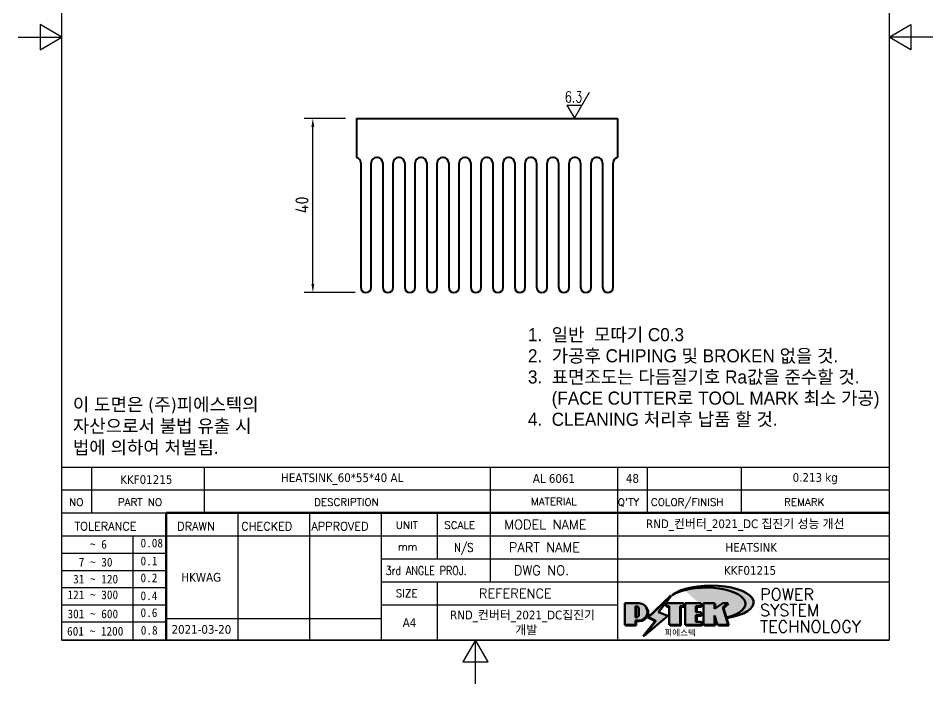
# Model space of a CAD drawing. Header units: millimetres. Extents: x 0 to 210, y 0 to 297.
# Drawn here: x 0 to 210, y 0 to 152.8 of the extents above; entities that cross this region are included whole.
import ezdxf
from ezdxf.enums import TextEntityAlignment as Align

# ---------------------------------------------------------------- set-up
doc = ezdxf.new("R2010")
doc.units = ezdxf.units.MM
doc.layers.get('0').update_dxf_attribs({"color": 3, "lineweight": 25})
for name, color, linetype, lineweight in [('DIM', 4, 'Continuous', 25), ('가시적인 것(ISO)', 3, 'Continuous', 40), ('경계(ISO)', 7, 'Continuous', 25), ('기호(ISO)', 5, 'Continuous', 25), ('제목(ISO)', 5, 'Continuous', 50), ('치수(ISO)', 2, 'Continuous', 25), ('해치(ISO)', 7, 'Continuous', 18)]:
    doc.layers.add(name, color=color, linetype=linetype, lineweight=lineweight)
doc.styles.add('HAN_291', font='')
doc.styles.add('HAN_370', font='', dxfattribs={"width": 2})
doc.styles.add('ISO Proportional', font='arial.ttf')
doc.styles.add('RC_284', font='ROMANC.shx')
doc.styles.add('RC_287', font='ROMANC.shx')
doc.styles.add('RC_292', font='ROMANC.shx')
doc.styles.add('ROMANT_294', font='romant.shx')
doc.styles.add('문자 텍스트_PSTEK_POSCO', font='isocp.shx')
doc.styles.add('치수 텍스트_PSTEK_POSCO', font='isocp.shx')
doc.styles.add('텍스트 스타일198', font='tahoma.ttf')
doc.styles.add('텍스트 스타일333', font='ROMANC.shx', dxfattribs={"width": 0.800000011920929})
doc.styles.add('텍스트 스타일492', font='romans.shx', dxfattribs={"width": 0.75})
doc.styles.get('HAN_291').set_extended_font_data('GulimChe')
doc.styles.get('HAN_370').set_extended_font_data('GulimChe')
doc.dimstyles.new('치수_PSTEK_POSCO', dxfattribs={"dimtxt": 3, "dimasz": 2, "dimexe": 2, "dimexo": 2.5, "dimgap": 1, "dimtad": 1, "dimrnd": 1e-08, "dimdsep": 46, "dimtxsty": '치수 텍스트_PSTEK_POSCO', "dimcen": 0.09, "dimdle": 10, "dimclrd": 7, "dimclre": 7, "dimclrt": 2, "dimadec": 1, "dimazin": 2, "dimtfac": 1, "dimtmove": 0, "dimatfit": 3, "dimfxl": 0, "dimtolj": 1, "dimlwd": -1, "dimlwe": -1, "dimarcsym": 0})

# ---------------------------------------------------------------- blocks, each defined once
blk = doc.blocks.new('경계 Default Border')
at = {"layer": '경계(ISO)', "flags": 128}
for points in [[(10, 10), (10, 287.0000076293945), (200, 287.0000076293945), (200, 10), (10, 10)], [(0, 148.5000038146973), (10, 148.5000038146973), (5, 151.3867473602295), (5, 145.6132507324219), (10, 148.5000038146973)], [(210, 148.5000038146973), (200, 148.5000038146973), (205, 151.3867473602295), (205, 145.6132507324219), (200, 148.5000038146973)], [(105, 0), (105, 10), (102.1132469177246, 5), (107.8867530822754, 5), (105, 10)]]:
    blk.add_lwpolyline(points, dxfattribs=at)
blk = doc.blocks.new('제목 블록 PSTEK')
for color, points in [(252, [(317.2195697678507, 17.0593801673321), (322.0326348870767, 21.62682475217465), (322.2781991042243, 21.94392121864296), (317.0471853425802, 16.97985676345368), (318.7512090904202, 16.1899260703855), (316.0018030350395, 12.71868385740789), (316.3356552234328, 13.00206718743325), (318.9235935156908, 16.2694494742633)]), (5, [(321.6183518841322, 17.4193704504104), (319.5281351041078, 18.24969419629727), (322.4505835294948, 22.02344462252142), (317.2195697678507, 17.0593801673321), (318.9235935156908, 16.2694494742633), (316.1741874603099, 12.79820726128571)]), (1, [(324.4839107253602, 19.60711530335299), (325.2419748254881, 19.60711530335299), (325.2419748254881, 20.25857663940324), (321.2266040451076, 20.25857663940324), (321.2266040451076, 19.60711530335299), (321.9846681452406, 19.60711530335299), (321.9846681452406, 15.3430047401139), (324.4839107253602, 15.3430047401139)]), (252, [(321.9846681452406, 19.60711530335299), (321.4042753185749, 19.60711530335299), (321.4042753185749, 19.45905590879572), (321.9846681452406, 19.45905590879572)]), (252, [(324.6615819988275, 19.45905590879572), (325.4196460989604, 19.45905590879572), (325.4196460989604, 20.11051724484596), (325.2419748254881, 20.11051724484596), (325.2419748254881, 19.60711530335299), (324.4839107253602, 19.60711530335299), (324.4839107253602, 15.3430047401139), (322.1623394187076, 15.3430047401139), (322.1623394187076, 15.19494534555726), (324.6615819988275, 15.19494534555726)]), (1, [(329.2277337269622, 20.25857663940324), (325.65654113025, 20.25857663940324), (325.65654113025, 15.3430047401139), (329.3580259941756, 15.3430047401139), (329.3580259941756, 15.9944660761648), (328.1137701654877, 15.9944660761648), (328.1137701654877, 17.56360607323003), (329.2277337269622, 17.56360607323003), (329.2277337269622, 18.25543873810179), (328.1137701654877, 18.25543873810179), (328.1137701654877, 19.60711530335299), (329.2277337269622, 19.60711530335299)]), (252, [(328.2914414389548, 19.45905590879572), (329.4054050004294, 19.45905590879572), (329.4054050004294, 20.11051724484596), (329.2277337269622, 20.11051724484596), (329.2277337269622, 19.60711530335299), (328.1137701654877, 19.60711530335299), (328.1137701654877, 18.25543873810179), (328.2914414389548, 18.25543873810179)]), (1, [(332.3312149849806, 20.25857663940324), (329.8592894925411, 20.25857663940324), (329.8592894925411, 15.3430047401139), (332.3312149849806, 15.3430047401139), (332.3312149849806, 17.4318630164523), (333.0701931098801, 15.3430047401139), (335.4855464857051, 15.3430047401139), (334.2514536401189, 19.30614745124769), (335.4379594596742, 20.25857663940324), (334.3071782107978, 20.25857663940324), (332.3312149849806, 18.99741471888304)]), (252, [(332.5088862584528, 20.1105172448466), (332.3312149849806, 20.1105172448466), (332.3312149849806, 18.99741471888368), (332.5088862584528, 19.11081371413894)]), (252, [(335.6156307331414, 20.11051724484596), (335.2535118015555, 20.11051724484596), (334.2514536401189, 19.30614745124769), (335.4855464857051, 15.3430047401139), (333.1954852176545, 15.3430047401139), (333.2478643833523, 15.19494534555726), (335.6632177591723, 15.19494534555726), (334.4291249135862, 19.15808805669106)]), (252, [(328.2914414389548, 17.41554667867274), (329.4054050004294, 17.41554667867274), (329.4054050004294, 18.10737934354514), (329.2277337269622, 18.10737934354514), (329.2277337269622, 17.56360607323003), (328.1137701654877, 17.56360607323003), (328.1137701654877, 15.9944660761648), (328.2914414389548, 15.9944660761648)]), (252, [(332.5088862584528, 16.92964231796647), (332.3312149849806, 17.43186301645164), (332.3312149849806, 15.3430047401139), (330.0369607660135, 15.3430047401139), (330.0369607660135, 15.19494534555726), (332.5088862584528, 15.19494534555726)]), (252, [(329.5356972676428, 15.8464066816075), (329.3580259941756, 15.8464066816075), (329.3580259941756, 15.3430047401139), (325.8342124037171, 15.3430047401139), (325.8342124037171, 15.19494534555726), (329.5356972676428, 15.19494534555726)])]:
    blk.add_hatch(color=color).paths.add_polyline_path(points)
h = blk.add_hatch(color=1)
edge = h.paths.add_edge_path(flags=0)
edge.add_line((314.2242174273352, 19.60711530335299), (314.2242174273352, 17.00126995915134))
edge.add_line((314.2242174273352, 17.00126995915134), (314.3485873187598, 17.00126995915134))
edge.add_arc((314.3485873187598, 17.6527312952023), 0.6514613360509371, 270, 360)
edge.add_line((315.0000486548106, 17.6527312952023), (315.0000486548106, 18.95565396730211))
edge.add_arc((314.3485873187598, 18.95565396730212), 0.6514613360508712, 0, 90)
edge.add_line((314.3485873187598, 19.60711530335299), (314.2242174273352, 19.60711530335299))
edge = h.paths.add_edge_path()
edge.add_arc((314.9847713324306, 18.28938669179658), 1.969189947606664, 269.9999999999959, 450)
edge.add_line((314.9847713324306, 20.25857663940318), (311.7664314776902, 20.25857663940324))
edge.add_line((311.7664314776902, 20.25857663940324), (311.7664314776902, 15.3430047401139))
edge.add_line((311.7664314776902, 15.3430047401139), (314.2242174273352, 15.3430047401139))
edge.add_line((314.2242174273352, 15.3430047401139), (314.2242174273352, 16.32019674418991))
edge.add_line((314.2242174273352, 16.32019674418991), (314.9847713324307, 16.32019674418991))
h = blk.add_hatch(color=252)
edge = h.paths.add_edge_path()
edge.add_arc((314.9847713324309, 18.28938669179657), 1.969189947606666, 270, 406.8278729790604)
edge.add_arc((315.1624426058984, 18.1413272972396), 1.969189947606962, -90, 53.560984836317004, ccw=False)
edge.add_line((315.1624426058984, 16.17213734963263), (314.4018887008024, 16.17213734963263))
edge.add_line((314.4018887008024, 16.17213734963263), (314.4018887008024, 15.19494534555726))
edge.add_line((314.4018887008024, 15.19494534555726), (311.9441027511573, 15.19494534555726))
edge.add_line((311.9441027511573, 15.19494534555726), (311.9441027511573, 15.3430047401139))
edge.add_line((311.9441027511573, 15.3430047401139), (314.2242174273352, 15.3430047401139))
edge.add_line((314.2242174273352, 15.3430047401139), (314.2242174273352, 16.32019674418991))
edge.add_line((314.2242174273352, 16.32019674418991), (314.9847713324309, 16.32019674418991))
h = blk.add_hatch(color=252)
edge = h.paths.add_edge_path()
edge.add_line((314.4018887008024, 19.45905590879572), (314.5262585922315, 19.45905590879572))
edge.add_arc((314.5262585922314, 18.80759457274939), 0.6514613360463194, 60.4189348879147, 90.00000000000318, ccw=False)
edge.add_arc((314.3485873187602, 18.95565396730057), 0.6514613360524251, 39.96992292766206, 90.00000000009999)
edge.add_line((314.3485873187591, 19.60711530335307), (314.2242174273352, 19.60711530335298))
edge.add_line((314.2242174273352, 19.60711530335299), (314.2242174273352, 17.00126995915134))
edge.add_line((314.2242174273352, 17.00126995915134), (314.3485873187591, 17.00126995915134))
edge.add_arc((314.3485873187568, 17.652731295233), 0.6514613360816299, 270.0000000002, 274.6930825552478)
edge.add_line((314.4018887008024, 17.0034541317032), (314.4018887008024, 19.45905590879572))
at = {"layer": '해치(ISO)', "true_color": 0x27d1fc}
h = blk.add_hatch(color=140, dxfattribs=at)
edge = h.paths.add_edge_path()
edge.add_ellipse((330.3660919371412, 20.15576403068321), major_axis=(9.100907360794343, 0), ratio=0.4069904968023172, start_angle=301.3098473703837, end_angle=507.7436900681698)
edge.add_ellipse((331.5340919371412, 20.4634168429492), major_axis=(-9.82350664112931, 0), ratio=0.3942600559756514, start_angle=111.51207141178469, end_angle=334.47025347086895, ccw=False)
edge.add_line((335.1363447531188, 16.8601935978785), (335.0955236905705, 16.99119398620872))
at = {"color": 180}
for p, q in [((182.475792979055, 11.79100474011392), (182.4757929790549, 51.56524660363496)), ((182.4757929790549, 51.56524660363496), (372.4757929537551, 51.56524660363496)), ((189.2651435055721, 51.56524660363496), (189.2651435055722, 41.00524660363494)), ((215.2152739891528, 41.00524660363494), (215.2152739891528, 51.56524660363496)), ((280.8758854511282, 51.56524660363496), (280.8758854511282, 41.00524660363494)), ((310.0881549537552, 51.56524660363496), (310.0881549537553, 41.00524660363494)), ((316.9044520275131, 51.56524660363496), (316.9044520275127, 41.00524660363494)), ((338.4566026226726, 51.56524660363496), (338.4566026226727, 41.00524660363494)), ((372.4757929537551, 51.56524660363496), (372.4757929537551, 11.79100474011389)), ((182.475792979055, 46.2852466036349), (372.4757929537551, 46.28524660363492)), ((182.475792979055, 41.00524660363493), (206.451475290024, 41.00524660363493)), ((222.9401812389276, 11.79100474011392), (222.9401812389276, 41.00524660363494)), ((239.4288871878316, 11.79100474011392), (239.4288871878316, 41.00524660363494)), ((255.9175931367356, 11.79100474011392), (255.9175931367356, 41.00524660363494)), ((268.6918866058747, 41.00524660363494), (268.6918866058747, 30.44524660363498)), ((280.8758854511282, 41.00524660363494), (280.8758854511282, 25.16524660363502)), ((310.088154953755, 41.00524660363494), (310.088154953755, 11.79100474011392)), ((182.475792979055, 35.72524660363497), (206.451475290024, 35.72524660363497)), ((198.8621818849491, 12.02524660363491), (198.8621818849491, 35.72524660363497)), ((206.451475290024, 35.72524660363497), (372.4757929537551, 35.72524660363497)), ((182.475792979055, 31.77524660363492), (206.451475290024, 31.77524660363492)), ((255.917593136736, 30.44524660363498), (372.4757929537552, 30.44524660363501)), ((182.475792979055, 27.82524660363487), (206.451475290024, 27.82524660363487)), ((182.475792979055, 23.87524660363505), (206.451475290024, 23.87524660363505)), ((255.9175931367359, 25.16524660363502), (372.4757929537552, 25.165246603635)), ((268.6918866058744, 25.16524660363502), (268.6918866058744, 11.79100474011392)), ((182.475792979055, 19.92524660363478), (206.451475290024, 19.92524660363478)), ((255.9175931367359, 19.88524660363481), (310.0881549537553, 19.88524660363481)), ((182.475792979055, 15.97524660363496), (206.451475290024, 15.97524660363496)), ((206.451475290024, 16.74100474011396), (255.9175931367359, 16.74100474011396)), ((182.475792979055, 11.79100474011392), (372.4757929537551, 11.79100474011389))]:
    blk.add_line(p, q, dxfattribs=at)
at = {"color": 7, "lineweight": 50}
for p, q in [((206.4514752900237, 11.79100474011392), (206.4514752900237, 41.00524660363494)), ((206.451475290024, 41.00524660363494), (372.4757929537551, 41.00524660363496))]:
    blk.add_line(p, q, dxfattribs=at)
at = {"color": 7}
for p, q in [((322.2781991042243, 21.94392121864296), (317.0471853425802, 16.97985676345368)), ((322.4505835294948, 22.02344462252142), (317.2195697678507, 17.0593801673321)), ((317.2195697678507, 17.0593801673321), (322.0326348870767, 21.62682475217465)), ((319.5281351041078, 18.24969419629727), (322.4505835294948, 22.02344462252142)), ((322.0326348870767, 21.62682475217465), (322.2781991042243, 21.94392121864296)), ((311.7664314776902, 20.25900474011391), (311.7664314776902, 15.34300474011391)), ((314.9847713324309, 20.25857663940324), (311.7664314776902, 20.25857663940324)), ((314.9847713324309, 20.25857663940324), (311.7664314776902, 20.25857663940324)), ((311.7664314776902, 20.25857663940324), (311.7664314776902, 15.3430047401139)), ((314.2242174273352, 17.00126995915134), (314.2242174273352, 19.60711530335299)), ((314.2242174273352, 19.60711530335299), (314.3485873187591, 19.60711530335299)), ((314.3485873187591, 19.60711530335299), (314.2242174273352, 19.60711530335299)), ((314.2242174273352, 19.60711530335299), (314.2242174273352, 17.00126995915134)), ((314.2242174273352, 17.00126995915134), (314.2242174273352, 19.60711530335299)), ((314.2242174273352, 19.60711530335299), (314.3485873187591, 19.60711530335299)), ((314.4018887008024, 19.45905590879572), (314.5262585922314, 19.45905590879572)), ((314.4018887008024, 17.0034541317032), (314.4018887008024, 19.45905590879572)), ((315.0000486548106, 18.95565396730275), (315.0000486548106, 17.65273129520161)), ((315.0000486548106, 18.95565396730275), (315.0000486548106, 17.65273129520161)), ((325.2419748254881, 20.25857663940324), (321.2266040451076, 20.25857663940324)), ((321.2266040451076, 20.25857663940324), (321.2266040451076, 19.60711530335299)), ((325.2419748254881, 20.25857663940324), (321.2266040451076, 20.25857663940324)), ((321.2266040451076, 20.25857663940324), (321.2266040451076, 19.60711530335299)), ((321.2266040451076, 19.60711530335299), (321.9846681452406, 19.60711530335299)), ((321.2266040451076, 19.60711530335299), (321.9846681452406, 19.60711530335299)), ((321.4042753185749, 19.60711530335299), (321.4042753185749, 19.45905590879572)), ((321.9846681452406, 19.60711530335299), (321.4042753185749, 19.60711530335299)), ((321.4042753185749, 19.45905590879572), (321.9846681452406, 19.45905590879572)), ((321.9846681452406, 19.60711530335299), (321.9846681452406, 15.3430047401139)), ((321.9846681452406, 19.45905590879572), (321.9846681452406, 19.60711530335299)), ((321.9846681452406, 19.60711530335299), (321.9846681452406, 15.3430047401139)), ((324.4839107253602, 19.60711530335299), (325.2419748254881, 19.60711530335299)), ((324.4839107253602, 15.3430047401139), (324.4839107253602, 19.60711530335299)), ((325.2419748254881, 19.60711530335299), (324.4839107253602, 19.60711530335299)), ((324.4839107253602, 19.60711530335299), (324.4839107253602, 15.3430047401139)), ((324.4839107253602, 19.60711530335299), (325.2419748254881, 19.60711530335299)), ((324.4839107253602, 15.3430047401139), (324.4839107253602, 19.60711530335299)), ((324.6615819988275, 19.45905590879572), (325.4196460989604, 19.45905590879572)), ((324.6615819988275, 15.19494534555726), (324.6615819988275, 19.45905590879572)), ((325.2419748254881, 19.60711530335299), (325.2419748254881, 20.25857663940324)), ((325.2419748254881, 19.60711530335299), (325.2419748254881, 20.25857663940324)), ((325.4196460989604, 20.11051724484596), (325.2419748254881, 20.11051724484596)), ((325.2419748254881, 20.11051724484596), (325.2419748254881, 19.60711530335299)), ((325.4196460989604, 19.45905590879572), (325.4196460989604, 20.11051724484596)), ((329.2277337269622, 20.25857663940324), (325.65654113025, 20.25857663940324)), ((325.65654113025, 20.25857663940324), (325.65654113025, 15.3430047401139)), ((325.65654113025, 20.25857663940324), (325.65654113025, 15.3430047401139)), ((329.2277337269622, 20.25857663940324), (325.65654113025, 20.25857663940324)), ((328.1137701654877, 18.25543873810179), (328.1137701654877, 19.60711530335299)), ((328.1137701654877, 19.60711530335299), (329.2277337269622, 19.60711530335299)), ((329.2277337269622, 19.60711530335299), (328.1137701654877, 19.60711530335299)), ((328.1137701654877, 19.60711530335299), (328.1137701654877, 18.25543873810179)), ((328.1137701654877, 18.25543873810179), (328.1137701654877, 19.60711530335299)), ((328.1137701654877, 19.60711530335299), (329.2277337269622, 19.60711530335299)), ((328.2914414389548, 18.25543873810179), (328.2914414389548, 19.45905590879572)), ((328.2914414389548, 19.45905590879572), (329.4054050004294, 19.45905590879572)), ((329.2277337269622, 19.60711530335299), (329.2277337269622, 20.25857663940324)), ((329.2277337269622, 19.60711530335299), (329.2277337269622, 20.25857663940324)), ((329.4054050004294, 20.11051724484596), (329.2277337269622, 20.11051724484596)), ((329.2277337269622, 20.11051724484596), (329.2277337269622, 19.60711530335299)), ((329.4054050004294, 19.45905590879572), (329.4054050004294, 20.11051724484596)), ((332.3312149849806, 20.25857663940324), (329.8592894925411, 20.25857663940324)), ((329.8592894925411, 20.25857663940324), (329.8592894925411, 15.3430047401139)), ((329.8592894925411, 20.25857663940324), (329.8592894925411, 15.3430047401139)), ((332.3312149849806, 20.25857663940324), (329.8592894925411, 20.25857663940324)), ((334.3071782107978, 20.25857663940324), (332.3312149849806, 18.99741471888304)), ((332.3312149849806, 18.99741471888304), (332.3312149849806, 20.25857663940324)), ((334.3071782107978, 20.25857663940324), (332.3312149849806, 18.99741471888304)), ((332.3312149849806, 18.99741471888304), (332.3312149849806, 20.25857663940324)), ((332.5088862584528, 20.1105172448466), (332.3312149849806, 20.1105172448466)), ((332.3312149849806, 20.1105172448466), (332.3312149849806, 18.99741471888368)), ((332.3312149849806, 18.99741471888368), (332.5088862584528, 19.11081371413894)), ((332.5088862584528, 19.11081371413894), (332.5088862584528, 20.1105172448466)), ((334.2514536401189, 19.30614745124769), (335.4379594596742, 20.25857663940324)), ((334.2514536401189, 19.30614745124769), (335.4379594596742, 20.25857663940324)), ((335.2535118015555, 20.11051724484596), (334.2514536401189, 19.30614745124769)), ((335.4855464857051, 15.3430047401139), (334.2514536401189, 19.30614745124769)), ((334.2514536401189, 19.30614745124769), (335.4855464857051, 15.3430047401139)), ((335.4855464857051, 15.3430047401139), (334.2514536401189, 19.30614745124769)), ((335.4379594596742, 20.25857663940324), (334.3071782107978, 20.25857663940324)), ((335.4379594596742, 20.25857663940324), (334.3071782107978, 20.25857663940324)), ((334.4291249135862, 19.15808805669104), (335.6156307331414, 20.11051724484596)), ((335.6632177591723, 15.19494534555726), (334.4291249135862, 19.15808805669104)), ((335.6156307331414, 20.11051724484596), (335.2535118015555, 20.11051724484596)), ((314.3485873187591, 17.00126995915134), (314.2242174273352, 17.00126995915134)), ((314.2242174273352, 17.00126995915134), (314.3485873187591, 17.00126995915134)), ((314.3485873187591, 17.00126995915134), (314.2242174273352, 17.00126995915134)), ((316.1741874603099, 12.79820726128571), (321.6183518841322, 17.4193704504104)), ((317.0471853425802, 16.97985676345368), (318.7512090904202, 16.1899260703855)), ((318.9235935156908, 16.2694494742633), (317.2195697678507, 17.0593801673321)), ((317.2195697678507, 17.0593801673321), (318.9235935156908, 16.2694494742633)), ((321.6183518841322, 17.4193704504104), (319.5281351041078, 18.24969419629727)), ((329.2277337269622, 18.25543873810179), (328.1137701654877, 18.25543873810179)), ((328.1137701654877, 18.25543873810179), (328.2914414389548, 18.25543873810179)), ((329.2277337269622, 18.25543873810179), (328.1137701654877, 18.25543873810179)), ((328.1137701654877, 17.56360607323003), (329.2277337269622, 17.56360607323003)), ((328.1137701654877, 15.9944660761648), (328.1137701654877, 17.56360607323003)), ((329.2277337269622, 17.56360607323003), (328.1137701654877, 17.56360607323003)), ((328.1137701654877, 17.56360607323003), (328.1137701654877, 15.9944660761648)), ((328.1137701654877, 17.56360607323003), (329.2277337269622, 17.56360607323003)), ((328.1137701654877, 15.9944660761648), (328.1137701654877, 17.56360607323003)), ((328.2914414389548, 15.9944660761648), (328.2914414389548, 17.41554667867274)), ((328.2914414389548, 17.41554667867274), (329.4054050004294, 17.41554667867274)), ((329.2277337269622, 17.56360607323003), (329.2277337269622, 18.25543873810179)), ((329.2277337269622, 17.56360607323003), (329.2277337269622, 18.25543873810179)), ((329.4054050004294, 18.10737934354514), (329.2277337269622, 18.10737934354514)), ((329.2277337269622, 18.10737934354514), (329.2277337269622, 17.56360607323003)), ((329.4054050004294, 17.41554667867274), (329.4054050004294, 18.10737934354514)), ((332.3312149849806, 17.4318630164523), (333.0701931098801, 15.3430047401139)), ((332.3312149849806, 15.3430047401139), (332.3312149849806, 17.4318630164523)), ((332.5088862584528, 16.92964231796647), (332.3312149849806, 17.43186301645164)), ((332.3312149849806, 17.43186301645164), (332.3312149849806, 15.3430047401139)), ((332.3312149849806, 17.4318630164523), (333.0701931098801, 15.3430047401139)), ((332.3312149849806, 15.3430047401139), (332.3312149849806, 17.4318630164523)), ((332.5088862584528, 15.19494534555726), (332.5088862584528, 16.92964231796647)), ((345.0447381189468, 17.50375595811051), (344.9867755289346, 17.689895936919)), ((311.7664314776902, 15.3430047401139), (314.2242174273352, 15.3430047401139)), ((311.7664314776902, 15.3430047401139), (314.2242174273352, 15.3430047401139)), ((314.2242174273352, 15.3430047401139), (311.9441027511573, 15.3430047401139)), ((311.9441027511573, 15.3430047401139), (311.9441027511573, 15.19494534555726)), ((311.9441027511573, 15.19494534555726), (314.4018887008024, 15.19494534555726)), ((314.2242174273352, 16.32019674418991), (314.9847713324309, 16.32019674418991)), ((314.2242174273352, 15.3430047401139), (314.2242174273352, 16.32019674418991)), ((314.9847713324309, 16.32019674418991), (314.2242174273352, 16.32019674418991)), ((314.2242174273352, 16.32019674418991), (314.2242174273352, 15.3430047401139)), ((314.2242174273352, 16.32019674418991), (314.9847713324309, 16.32019674418991)), ((314.2242174273352, 15.3430047401139), (314.2242174273352, 16.32019674418991)), ((314.4018887008024, 16.17213734963263), (315.162442605898, 16.17213734963263)), ((314.4018887008024, 15.19494534555726), (314.4018887008024, 16.17213734963263)), ((318.7512090904202, 16.1899260703855), (316.0018030350395, 12.71868385740789)), ((318.9235935156908, 16.2694494742633), (316.1741874603099, 12.79820726128571)), ((316.3356552234328, 13.00206718743325), (318.9235935156908, 16.2694494742633)), ((321.9846681452406, 15.3430047401139), (324.4839107253602, 15.3430047401139)), ((321.9846681452406, 15.3430047401139), (324.4839107253602, 15.3430047401139)), ((324.4839107253602, 15.3430047401139), (322.1623394187076, 15.3430047401139)), ((322.1623394187076, 15.3430047401139), (322.1623394187076, 15.19494534555726)), ((322.1623394187076, 15.19494534555726), (324.6615819988275, 15.19494534555726)), ((325.65654113025, 15.3430047401139), (329.3580259941756, 15.3430047401139)), ((325.65654113025, 15.3430047401139), (329.3580259941756, 15.3430047401139)), ((329.3580259941756, 15.3430047401139), (325.8342124037171, 15.3430047401139)), ((325.8342124037171, 15.3430047401139), (325.8342124037171, 15.19494534555726)), ((325.8342124037171, 15.19494534555726), (329.5356972676428, 15.19494534555726)), ((329.3580259941756, 15.9944660761648), (328.1137701654877, 15.9944660761648)), ((328.1137701654877, 15.9944660761648), (328.2914414389548, 15.9944660761648)), ((329.3580259941756, 15.9944660761648), (328.1137701654877, 15.9944660761648)), ((329.3580259941756, 15.3430047401139), (329.3580259941756, 15.9944660761648)), ((329.3580259941756, 15.3430047401139), (329.3580259941756, 15.9944660761648)), ((329.5356972676428, 15.8464066816075), (329.3580259941756, 15.8464066816075)), ((329.3580259941756, 15.8464066816075), (329.3580259941756, 15.3430047401139)), ((329.5356972676428, 15.19494534555726), (329.5356972676428, 15.8464066816075)), ((329.8592894925411, 15.3430047401139), (332.3312149849806, 15.3430047401139)), ((329.8592894925411, 15.3430047401139), (332.3312149849806, 15.3430047401139)), ((332.3312149849806, 15.3430047401139), (330.0369607660135, 15.3430047401139)), ((330.0369607660135, 15.3430047401139), (330.0369607660135, 15.19494534555726)), ((330.0369607660135, 15.19494534555726), (332.5088862584528, 15.19494534555726)), ((333.0701931098801, 15.3430047401139), (335.4855464857051, 15.3430047401139)), ((333.0701931098801, 15.3430047401139), (335.4855464857051, 15.3430047401139)), ((335.4855464857051, 15.3430047401139), (333.1954852176545, 15.3430047401139)), ((333.1954852176545, 15.3430047401139), (333.2478643833523, 15.19494534555726)), ((333.2478643833523, 15.19494534555726), (335.6632177591723, 15.19494534555726)), ((316.0018030350395, 12.71868385740789), (316.3356552234328, 13.00206718743325))]:
    blk.add_line(p, q, dxfattribs=at)
at = {"color": 5}
for p, q in [((322.4505835294948, 22.02344462252142), (317.2195697678507, 17.0593801673321)), ((319.5281351041078, 18.24969419629727), (322.4505835294948, 22.02344462252142)), ((316.1741874603099, 12.79820726128571), (321.6183518841322, 17.4193704504104)), ((317.2195697678507, 17.0593801673321), (318.9235935156908, 16.2694494742633)), ((321.6183518841322, 17.4193704504104), (319.5281351041078, 18.24969419629727)), ((318.9235935156908, 16.2694494742633), (316.1741874603099, 12.79820726128571))]:
    blk.add_line(p, q, dxfattribs=at)
at = {"color": 1}
for p, q in [((314.9847713324309, 20.25857663940324), (311.7664314776902, 20.25857663940324)), ((311.7664314776902, 20.25857663940324), (311.7664314776902, 15.3430047401139)), ((314.2242174273352, 17.00126995915134), (314.2242174273352, 19.60711530335299)), ((314.2242174273352, 19.60711530335299), (314.3485873187591, 19.60711530335299)), ((315.0000486548106, 18.95565396730275), (315.0000486548106, 17.65273129520161)), ((325.2419748254881, 20.25857663940324), (321.2266040451076, 20.25857663940324)), ((321.2266040451076, 20.25857663940324), (321.2266040451076, 19.60711530335299)), ((321.2266040451076, 19.60711530335299), (321.9846681452406, 19.60711530335299)), ((321.9846681452406, 19.60711530335299), (321.9846681452406, 15.3430047401139)), ((324.4839107253602, 19.60711530335299), (325.2419748254881, 19.60711530335299)), ((324.4839107253602, 15.3430047401139), (324.4839107253602, 19.60711530335299)), ((325.2419748254881, 19.60711530335299), (325.2419748254881, 20.25857663940324)), ((329.2277337269622, 20.25857663940324), (325.65654113025, 20.25857663940324)), ((325.65654113025, 20.25857663940324), (325.65654113025, 15.3430047401139)), ((328.1137701654877, 18.25543873810179), (328.1137701654877, 19.60711530335299)), ((328.1137701654877, 19.60711530335299), (329.2277337269622, 19.60711530335299)), ((329.2277337269622, 19.60711530335299), (329.2277337269622, 20.25857663940324)), ((332.3312149849806, 20.25857663940324), (329.8592894925411, 20.25857663940324)), ((329.8592894925411, 20.25857663940324), (329.8592894925411, 15.3430047401139)), ((334.3071782107978, 20.25857663940324), (332.3312149849806, 18.99741471888304)), ((332.3312149849806, 18.99741471888304), (332.3312149849806, 20.25857663940324)), ((334.2514536401189, 19.30614745124769), (335.4379594596742, 20.25857663940324)), ((335.4855464857051, 15.3430047401139), (334.2514536401189, 19.30614745124769)), ((335.4379594596742, 20.25857663940324), (334.3071782107978, 20.25857663940324)), ((314.3485873187591, 17.00126995915134), (314.2242174273352, 17.00126995915134)), ((329.2277337269622, 18.25543873810179), (328.1137701654877, 18.25543873810179)), ((328.1137701654877, 17.56360607323003), (329.2277337269622, 17.56360607323003)), ((328.1137701654877, 15.9944660761648), (328.1137701654877, 17.56360607323003)), ((329.2277337269622, 17.56360607323003), (329.2277337269622, 18.25543873810179)), ((332.3312149849806, 17.4318630164523), (333.0701931098801, 15.3430047401139)), ((332.3312149849806, 15.3430047401139), (332.3312149849806, 17.4318630164523)), ((311.7664314776902, 15.3430047401139), (314.2242174273352, 15.3430047401139)), ((314.2242174273352, 16.32019674418991), (314.9847713324309, 16.32019674418991)), ((314.2242174273352, 15.3430047401139), (314.2242174273352, 16.32019674418991)), ((321.9846681452406, 15.3430047401139), (324.4839107253602, 15.3430047401139)), ((325.65654113025, 15.3430047401139), (329.3580259941756, 15.3430047401139)), ((329.3580259941756, 15.9944660761648), (328.1137701654877, 15.9944660761648)), ((329.3580259941756, 15.3430047401139), (329.3580259941756, 15.9944660761648)), ((329.8592894925411, 15.3430047401139), (332.3312149849806, 15.3430047401139)), ((333.0701931098801, 15.3430047401139), (335.4855464857051, 15.3430047401139))]:
    blk.add_line(p, q, dxfattribs=at)
at = {"color": 7}
for centre, radius, start, end in [((314.3485873187598, 18.95565396730211), 0.6514613360508712, 0, 90), ((314.3485873187602, 18.95565396730057), 0.6514613360524251, 39.96992292766117, 90), ((314.3485873187598, 18.95565396730212), 0.6514613360508712, 0, 90), ((314.5262585922314, 18.80759457274939), 0.6514613360463193, 60.41893488791137, 90), ((314.9847713324309, 18.28938669179658), 1.969189947606665, 270, 90), ((314.9847713324309, 18.28938669179658), 1.969189947606665, 270, 90), ((314.9847713324307, 18.2893866917965), 1.969189947606594, 270, 46.82787297909833), ((315.1624426058984, 18.1413272972396), 1.969189947606961, 270, 53.56098483636067), ((314.3485873187597, 17.65273129520228), 0.6514613360509381, 270, 0), ((314.3485873187598, 17.6527312952023), 0.6514613360509381, 270, 0), ((314.3485873187568, 17.652731295233), 0.6514613360816299, 270, 274.6930825552478)]:
    blk.add_arc(centre, radius, start, end, dxfattribs=at)
at = {"color": 1}
for centre, radius, start, end in [((314.3485873187598, 18.95565396730211), 0.6514613360508712, 0, 90), ((314.9847713324309, 18.28938669179657), 1.969189947606665, 270, 90), ((314.3485873187598, 17.6527312952023), 0.6514613360509381, 270, 0)]:
    blk.add_arc(centre, radius, start, end, dxfattribs=at)
at = {"layer": '제목(ISO)', "lineweight": 18}
blk.add_line((182.475792979055, 35.72500474011393), (182.475792979055, 11.79100474011392), dxfattribs=at)
at = {"layer": '제목(ISO)'}
for p, q in [((322.2781991042243, 21.94392121864296), (317.0471853425802, 16.97985676345368)), ((322.4505835294948, 22.02344462252142), (317.2195697678507, 17.0593801673321)), ((317.2195697678507, 17.0593801673321), (322.0326348870767, 21.62682475217465)), ((319.5281351041078, 18.24969419629727), (322.4505835294948, 22.02344462252142)), ((322.0326348870767, 21.62682475217465), (322.2781991042243, 21.94392121864296)), ((314.9847713324306, 20.25857663940324), (311.7664314776902, 20.25857663940324)), ((311.7664314776902, 20.25857663940324), (311.7664314776902, 15.3430047401139)), ((314.2242174273352, 17.00126995915134), (314.2242174273352, 19.60711530335299)), ((314.2242174273352, 19.60711530335299), (314.3485873187598, 19.60711530335299)), ((314.3485873187591, 19.60711530335299), (314.2242174273352, 19.60711530335299)), ((314.2242174273352, 19.60711530335299), (314.2242174273352, 17.00126995915134)), ((314.4018887008024, 19.45905590879572), (314.5262585922314, 19.45905590879572)), ((314.4018887008024, 17.0034541317032), (314.4018887008024, 19.45905590879572)), ((315.0000486548106, 18.95565396730211), (315.0000486548106, 17.6527312952023)), ((325.2419748254881, 20.25857663940324), (321.2266040451076, 20.25857663940324)), ((321.2266040451076, 20.25857663940324), (321.2266040451076, 19.60711530335299)), ((321.2266040451076, 19.60711530335299), (321.9846681452406, 19.60711530335299)), ((321.9846681452406, 19.60711530335299), (321.4042753185749, 19.60711530335299)), ((321.4042753185749, 19.60711530335299), (321.4042753185749, 19.45905590879572)), ((321.4042753185749, 19.45905590879572), (321.9846681452406, 19.45905590879572)), ((321.9846681452406, 19.60711530335299), (321.9846681452406, 15.3430047401139)), ((321.9846681452406, 19.45905590879572), (321.9846681452406, 19.60711530335299)), ((324.4839107253602, 19.60711530335299), (325.2419748254881, 19.60711530335299)), ((324.4839107253602, 15.3430047401139), (324.4839107253602, 19.60711530335299)), ((325.2419748254881, 19.60711530335299), (324.4839107253602, 19.60711530335299)), ((324.4839107253602, 19.60711530335299), (324.4839107253602, 15.3430047401139)), ((324.6615819988275, 19.45905590879572), (325.4196460989604, 19.45905590879572)), ((324.6615819988275, 15.19494534555726), (324.6615819988275, 19.45905590879572)), ((325.2419748254881, 19.60711530335299), (325.2419748254881, 20.25857663940324)), ((325.4196460989604, 20.11051724484596), (325.2419748254881, 20.11051724484596)), ((325.2419748254881, 20.11051724484596), (325.2419748254881, 19.60711530335299)), ((325.4196460989604, 19.45905590879572), (325.4196460989604, 20.11051724484596)), ((329.2277337269622, 20.25857663940324), (325.65654113025, 20.25857663940324)), ((325.65654113025, 20.25857663940324), (325.65654113025, 15.3430047401139)), ((328.1137701654877, 18.25543873810179), (328.1137701654877, 19.60711530335299)), ((328.1137701654877, 19.60711530335299), (329.2277337269622, 19.60711530335299)), ((329.2277337269622, 19.60711530335299), (328.1137701654877, 19.60711530335299)), ((328.1137701654877, 19.60711530335299), (328.1137701654877, 18.25543873810179)), ((328.2914414389548, 19.45905590879572), (329.4054050004294, 19.45905590879572)), ((328.2914414389548, 18.25543873810179), (328.2914414389548, 19.45905590879572)), ((329.2277337269622, 19.60711530335299), (329.2277337269622, 20.25857663940324)), ((329.4054050004294, 20.11051724484596), (329.2277337269622, 20.11051724484596)), ((329.2277337269622, 20.11051724484596), (329.2277337269622, 19.60711530335299)), ((329.4054050004294, 19.45905590879572), (329.4054050004294, 20.11051724484596)), ((332.3312149849806, 20.25857663940324), (329.8592894925411, 20.25857663940324)), ((329.8592894925411, 20.25857663940324), (329.8592894925411, 15.3430047401139)), ((334.3071782107978, 20.25857663940324), (332.3312149849806, 18.99741471888304)), ((332.3312149849806, 18.99741471888304), (332.3312149849806, 20.25857663940324)), ((332.5088862584528, 20.1105172448466), (332.3312149849806, 20.1105172448466)), ((332.3312149849806, 20.1105172448466), (332.3312149849806, 18.99741471888368)), ((332.3312149849806, 18.99741471888368), (332.5088862584528, 19.11081371413894)), ((332.5088862584528, 19.11081371413894), (332.5088862584528, 20.1105172448466)), ((334.2514536401189, 19.30614745124769), (335.4379594596742, 20.25857663940324)), ((335.2535118015555, 20.11051724484596), (334.2514536401189, 19.30614745124769)), ((335.4855464857051, 15.3430047401139), (334.2514536401189, 19.30614745124769)), ((334.2514536401189, 19.30614745124769), (335.4855464857051, 15.3430047401139)), ((335.4379594596742, 20.25857663940324), (334.3071782107978, 20.25857663940324)), ((334.4291249135862, 19.15808805669106), (335.6156307331414, 20.11051724484596)), ((335.6632177591723, 15.19494534555726), (334.4291249135862, 19.15808805669106)), ((335.6156307331414, 20.11051724484596), (335.2535118015555, 20.11051724484596)), ((314.3485873187598, 17.00126995915134), (314.2242174273352, 17.00126995915134)), ((314.2242174273352, 17.00126995915134), (314.3485873187591, 17.00126995915134)), ((316.1741874603099, 12.79820726128571), (321.6183518841322, 17.4193704504104)), ((317.0471853425802, 16.97985676345368), (318.7512090904202, 16.1899260703855)), ((317.2195697678507, 17.0593801673321), (318.9235935156908, 16.2694494742633)), ((318.9235935156908, 16.2694494742633), (317.2195697678507, 17.0593801673321)), ((321.6183518841322, 17.4193704504104), (319.5281351041078, 18.24969419629727)), ((329.2277337269622, 18.25543873810179), (328.1137701654877, 18.25543873810179)), ((328.1137701654877, 18.25543873810179), (328.2914414389548, 18.25543873810179)), ((328.1137701654877, 15.9944660761648), (328.1137701654877, 17.56360607323003)), ((328.1137701654877, 17.56360607323003), (329.2277337269622, 17.56360607323003)), ((329.2277337269622, 17.56360607323003), (328.1137701654877, 17.56360607323003)), ((328.1137701654877, 17.56360607323003), (328.1137701654877, 15.9944660761648)), ((328.2914414389548, 17.41554667867274), (329.4054050004294, 17.41554667867274)), ((328.2914414389548, 15.9944660761648), (328.2914414389548, 17.41554667867274)), ((329.2277337269622, 17.56360607323003), (329.2277337269622, 18.25543873810179)), ((329.4054050004294, 18.10737934354514), (329.2277337269622, 18.10737934354514)), ((329.2277337269622, 18.10737934354514), (329.2277337269622, 17.56360607323003)), ((329.4054050004294, 17.41554667867274), (329.4054050004294, 18.10737934354514)), ((332.3312149849806, 15.3430047401139), (332.3312149849806, 17.4318630164523)), ((332.3312149849806, 17.4318630164523), (333.0701931098801, 15.3430047401139)), ((332.5088862584528, 16.92964231796647), (332.3312149849806, 17.43186301645164)), ((332.3312149849806, 17.43186301645164), (332.3312149849806, 15.3430047401139)), ((332.5088862584528, 15.19494534555726), (332.5088862584528, 16.92964231796647)), ((311.7664314776902, 15.3430047401139), (314.2242174273352, 15.3430047401139)), ((314.2242174273352, 15.3430047401139), (311.9441027511573, 15.3430047401139)), ((311.9441027511573, 15.3430047401139), (311.9441027511573, 15.19494534555726)), ((311.9441027511573, 15.19494534555726), (314.4018887008024, 15.19494534555726)), ((314.2242174273352, 15.3430047401139), (314.2242174273352, 16.32019674418991)), ((314.2242174273352, 16.32019674418991), (314.9847713324307, 16.32019674418991)), ((314.9847713324309, 16.32019674418991), (314.2242174273352, 16.32019674418991)), ((314.2242174273352, 16.32019674418991), (314.2242174273352, 15.3430047401139)), ((314.4018887008024, 15.19494534555726), (314.4018887008024, 16.17213734963263)), ((314.4018887008024, 16.17213734963263), (315.1624426058984, 16.17213734963263)), ((318.7512090904202, 16.1899260703855), (316.0018030350395, 12.71868385740789)), ((318.9235935156908, 16.2694494742633), (316.1741874603099, 12.79820726128571)), ((316.3356552234328, 13.00206718743325), (318.9235935156908, 16.2694494742633)), ((321.9846681452406, 15.3430047401139), (324.4839107253602, 15.3430047401139)), ((324.4839107253602, 15.3430047401139), (322.1623394187076, 15.3430047401139)), ((322.1623394187076, 15.3430047401139), (322.1623394187076, 15.19494534555726)), ((322.1623394187076, 15.19494534555726), (324.6615819988275, 15.19494534555726)), ((325.65654113025, 15.3430047401139), (329.3580259941756, 15.3430047401139)), ((329.3580259941756, 15.3430047401139), (325.8342124037171, 15.3430047401139)), ((325.8342124037171, 15.3430047401139), (325.8342124037171, 15.19494534555726)), ((325.8342124037171, 15.19494534555726), (329.5356972676428, 15.19494534555726)), ((329.3580259941756, 15.9944660761648), (328.1137701654877, 15.9944660761648)), ((328.1137701654877, 15.9944660761648), (328.2914414389548, 15.9944660761648)), ((329.3580259941756, 15.3430047401139), (329.3580259941756, 15.9944660761648)), ((329.5356972676428, 15.8464066816075), (329.3580259941756, 15.8464066816075)), ((329.3580259941756, 15.8464066816075), (329.3580259941756, 15.3430047401139)), ((329.5356972676428, 15.19494534555726), (329.5356972676428, 15.8464066816075)), ((329.8592894925411, 15.3430047401139), (332.3312149849806, 15.3430047401139)), ((332.3312149849806, 15.3430047401139), (330.0369607660135, 15.3430047401139)), ((330.0369607660135, 15.3430047401139), (330.0369607660135, 15.19494534555726)), ((330.0369607660135, 15.19494534555726), (332.5088862584528, 15.19494534555726)), ((333.0701931098801, 15.3430047401139), (335.4855464857051, 15.3430047401139)), ((335.4855464857051, 15.3430047401139), (333.1954852176545, 15.3430047401139)), ((333.1954852176545, 15.3430047401139), (333.2478643833523, 15.19494534555726)), ((333.2478643833523, 15.19494534555726), (335.6632177591723, 15.19494534555726)), ((316.0018030350395, 12.71868385740789), (316.3356552234328, 13.00206718743325))]:
    blk.add_line(p, q, dxfattribs=at)
at = {"layer": '제목(ISO)', "color": 4}
blk.add_line((335.1363447531188, 16.8601935978785), (335.0955236905705, 16.99119398620872), dxfattribs=at)
at = {"layer": '제목(ISO)'}
for centre, radius, start, end in [((314.3485873187598, 18.95565396730212), 0.6514613360508712, 0, 90), ((314.3485873187602, 18.95565396730057), 0.6514613360524251, 39.96992292766117, 90), ((314.5262585922314, 18.80759457274939), 0.6514613360463193, 60.41893488791137, 90), ((314.9847713324306, 18.28938669179658), 1.969189947606664, 46.82787297909431, 90), ((314.9847713324307, 18.2893866917965), 1.969189947606594, 270, 46.82787297909833), ((314.9847713324309, 18.28938669179657), 1.969189947606666, 270, 46.8278729790603), ((315.1624426058984, 18.1413272972396), 1.969189947606962, 270, 53.56098483631701), ((314.3485873187598, 17.6527312952023), 0.6514613360509371, 270, 0), ((314.3485873187568, 17.652731295233), 0.6514613360816299, 270, 274.6930825552478)]:
    blk.add_arc(centre, radius, start, end, dxfattribs=at)
at = {"layer": '제목(ISO)', "color": 4}
for centre, major_axis, ratio, start_param, end_param in [((331.5340919371412, 20.4634168429492), (9.82350664112931, 0), 0.3942600559756514, 5.087845455444478, 8.97919982663645), ((330.3660919371412, 20.15576403068321), (9.100907360794343, 0), 0.4069904968023172, 5.258848905294775, 8.861799147915196)]:
    blk.add_ellipse(centre, major_axis=major_axis, ratio=ratio, start_param=start_param, end_param=end_param, dxfattribs=at)
at = {"color": 2}
for s, height, style, p in [('NO', 1.742399930953979, 'RC_284', (184.135398793432, 42.62317362549192)), ('PART NO', 1.742399930953979, 'RC_284', (195.3359407378685, 42.62317362549192)), ('DESCRIPTION', 1.742399930953979, 'RC_284', (240.4025565652523, 42.62317362549192)), ("Q'TY", 1.742399930953979, 'RC_284', (310.1440786515383, 42.62317362549192)), ('COLOR/FINISH', 1.742399930953979, 'RC_284', (317.7725341324144, 42.62317362549192)), ('REMARK', 1.742399930953979, 'RC_284', (348.346649953877, 42.62317362549192)), (' TOLERANCE', 1.899999976158142, 'RC_287', (184.0872874387979, 37.00893196870329)), ('DRAWN', 1.899999976158142, 'RC_287', (208.9766620976279, 37.00893196870329)), ('CHECKED', 1.899999976158142, 'RC_287', (223.6856844514997, 37.00893196870329)), ('APPROVED', 1.899999976158142, 'RC_287', (239.7795453577791, 37.00893196870329)), ('UNIT', 1.742399930953979, 'RC_284', (259.1652673287452, 37.34317362549218)), ('SCALE', 1.742399930953979, 'RC_284', (270.2934779252897, 37.34317362549218)), ('MODEL NAME', 2.178000062704086, 'RC_292', (284.096330289083, 37.25462520371384)), ('    ~ 6', 2.000000029802322, 'HAN_291', (183.7721304966814, 32.8176515608431)), ('0.08', 2.000000029802322, 'HAN_291', (200.5467345600617, 33.09873600004101)), ('PART NAME', 2.178000062704086, 'RC_292', (285.1416959765849, 32.03045329421792)), ('mm', 1.742399930953979, 'RC_284', (259.6505418159997, 32.3543089683787)), ('  7 ~ 30', 2.000000029802322, 'HAN_291', (183.7721304966814, 28.70538114822415)), ('0.1', 2.000000029802322, 'HAN_291', (200.5467345600617, 28.98646558742206)), (' DWG NO.', 2.178000062704086, 'RC_292', (284.8124284083233, 26.75045329421772)), (' 31 ~ 120', 2.000000029802322, 'HAN_291', (183.7721304966814, 24.82628181916237)), ('0.2', 2.000000029802322, 'HAN_291', (200.5467345600617, 25.10736625836028)), ('121 ~ 300', 2.000000029802322, 'HAN_291', (183.7721304966814, 21.21401206133254)), ('SIZE', 1.742399930953979, 'RC_284', (259.1652673287452, 21.69497768947366)), ('REFERENCE', 2.178000062704086, 'RC_292', (278.2741065029841, 21.43214925458022)), ('0.4', 2.000000029802322, 'HAN_291', (200.5467345600617, 20.99509650053045)), ('0.6', 2.000000029802322, 'HAN_291', (200.5467345600617, 17.11599717146868)), ('301 ~ 600', 2.000000029802322, 'HAN_291', (183.7721304966814, 16.83491273227077)), ('601 ~ 1200', 2.000000029802322, 'HAN_291', (183.6802025156883, 12.84759660881125)), ('0.8', 2.000000029802322, 'HAN_291', (200.6097246063884, 13.05732192299702))]:
    blk.add_text(s, height=height, dxfattribs=dict(at, style=style)).set_placement(p)
at = {"color": 2, "style": 'RC_284'}
blk.add_text('MATERIAL', height=1.742399930953979, dxfattribs=at).set_placement((295.4820202024417, 43.64524660363492), align=Align.MIDDLE_CENTER)
at = {"color": 7, "style": '텍스트 스타일333', "width": 0.7999999523162842}
blk.add_text('N/S', height=2.000000029802322, dxfattribs=at).set_placement((274.7838860285014, 33.08524660363496), align=Align.MIDDLE_CENTER)
at = {"color": 2, "style": '텍스트 스타일333', "width": 0.7999999523162842}
blk.add_text('3rd ANGLE PROJ.', height=2.000000029802322, dxfattribs=at).set_placement((256.8430306642954, 26.76148381654429))
at = {"color": 7, "style": 'ROMANT_294'}
for s, p in [('POWER', (342.82727231297, 20.97115304607566)), ('SYSTEM', (342.82727231297, 17.3284636719184)), ('TECHNOLOGY', (342.82727231297, 13.57194088644453))]:
    blk.add_text(s, height=2.700000107288361, dxfattribs=at).set_placement(p)
at = {"color": 7, "insert": (320.8519732224835, 14.21236326823155), "char_height": 1.400000005960464, "attachment_point": 1, "line_spacing_factor": 0.3319999873638153, "style": 'HAN_370'}
blk.add_mtext('\\fHY견고딕|b0|i0;\\H1.4000;피에스텍', dxfattribs=at)
at = {"layer": '제목(ISO)', "color": 7, "style": '텍스트 스타일198'}
for tag, p in [('질량\\P3;_001', (350.3046145979153, 48.1643332325385)), ('부품_번호_001', (195.8998420872466, 47.68004260673702)), ('설명_001', (232.8301454573322, 48.10378832141249)), ('재질_001', (290.6512612630799, 47.92591818687281)), ("3._Q'TY_001", (312.0174586158288, 47.92524659519486)), ('1._MODEL_NAME_001', (316.6424220884221, 37.52145116428947)), ('제목_001', (334.8781439214721, 32.12134217035067)), ('설계자_001', (209.9396160013646, 25.23446884679021)), ('부품_번호_001', (334.5590823404785, 26.8052465951949)), ('시트_크기_001', (260.7634369704525, 14.8381256569732)), ('프로젝트_001', (271.6304945365308, 16.57270180080504)), ('작성_날짜_001', (207.6723224966676, 13.26600473167383)), ('프로젝트_002', (286.6403537393983, 13.14882256215354))]:
    blk.add_attdef(tag, p, '', height=2.000000029802322, dxfattribs=at)
for tag, p in [('4._COLOR', (327.6805273250926, 48.92524660363493)), ('점검자', (231.1845342133799, 26.23312567187446)), ('엔지니어링_승인자', (247.673240162284, 26.23312567187446)), ('점검_날짜', (231.1845342133799, 14.26600474011394)), ('엔지니어링_승인_날짜', (247.6732401622839, 14.26600474011394))]:
    blk.add_attdef(tag, text='', height=2.000000029802322, dxfattribs=at).set_placement(p, align=Align.MIDDLE_CENTER)
blk = doc.blocks.new('다듬질2')
at = {"layer": 'DIM', "color": 1, "linetype": 'Continuous'}
for p, q in [((-0.8660254037904425, -3.000000000000007), (2.598076211354967, 2.999999999999972)), ((-2.598076211354963, 0), (-0.8660254037904425, -3.000000000000007)), ((-2.598076211354963, 0), (0.8660254037740778, 0))]:
    blk.add_line(p, q, dxfattribs=at)
at = {"layer": 'DIM', "color": 2, "style": '텍스트 스타일492', "width": 0.75}
blk.add_text('6.3', height=2.5, dxfattribs=at).set_placement((0.9413335524686817, 0.6270684367736834), align=Align.RIGHT)
blk = doc.blocks.new('*D29')
at = {"layer": 'Defpoints', "color": 0, "transparency": 16777216}
for p in [(67.64565496123241, 129.8414423285332), (77.64565496123238, 129.8414423285332), (79.8456549612324, 89.84144232853318)]:
    blk.add_point(p, dxfattribs=at)
at = {"layer": '치수(ISO)', "color": 7, "transparency": 16777216}
for p, q in [((75.14565496123238, 129.8414423285332), (65.64565496123241, 129.8414423285332)), ((67.6456549612324, 91.84144232853318), (67.64565496123241, 127.8414423285332)), ((77.3456549612324, 89.84144232853318), (65.6456549612324, 89.84144232853318))]:
    blk.add_line(p, q, dxfattribs=at)
for points in [[(67.31232162789908, 127.8414423285332), (67.97898829456574, 127.8414423285332), (67.64565496123241, 129.8414423285332)], [(67.31232162789907, 91.84144232853318), (67.97898829456572, 91.84144232853318), (67.6456549612324, 89.84144232853318)]]:
    blk.add_solid(points, dxfattribs=at)
at = {"layer": '치수(ISO)', "color": 2, "transparency": 16777216, "insert": (65.14565496123238, 108.040261226171), "char_height": 3, "attachment_point": 4, "rotation": 90, "style": '치수 텍스트_PSTEK_POSCO'}
blk.add_mtext('\\A1;40', dxfattribs=at)
blk = doc.blocks.new('주석-가공')
at = {"layer": '기호(ISO)', "color": 2, "insert": (-41.77821159362793, 13.72195151634514), "char_height": 3.00000011920929, "width": 95.52514842335798, "attachment_point": 1, "line_spacing_factor": 0.971686065196991, "style": 'ISO Proportional'}
blk.add_mtext('\\f굴림|b0|i0;\\H3.0000;1.  일반  모따기 C0.3\\P2.  가공후 CHIPING 및 BROKEN 없을 것.\\P3.  표면조도는 다듬질기호 Ra값을 준수할 것.\\P     (FACE CUTTER로 TOOL MARK 최소 가공)\\P4.  CLEANING 처리후 납품 할 것.\\P', dxfattribs=at)

msp = doc.modelspace()

# ---------------------------------------------------------------- linework, layer by layer
at = {"layer": '가시적인 것(ISO)'}
for p, q in [((77.64565496123237, 129.8414423285332), (77.64565496123237, 120.8414423285332)), ((77.64565496123237, 129.8414423285332), (137.6456549612324, 129.8414423285331)), ((137.6456549612324, 129.8414423285331), (137.6456549612324, 120.8414423285332)), ((82.49565496123238, 120.8414423285332), (82.24565496123236, 120.8414423285332)), ((87.54565496123237, 120.8414423285332), (87.29565496123237, 120.8414423285332)), ((92.59565496123237, 120.8414423285332), (92.34565496123237, 120.8414423285332)), ((97.64565496123238, 120.8414423285332), (97.39565496123237, 120.8414423285332)), ((102.6956549612324, 120.8414423285332), (102.4456549612324, 120.8414423285332)), ((107.7456549612324, 120.8414423285332), (107.4956549612324, 120.8414423285332)), ((112.7956549612324, 120.8414423285332), (112.5456549612324, 120.8414423285332)), ((117.8456549612324, 120.8414423285332), (117.5956549612324, 120.8414423285332)), ((122.8956549612324, 120.8414423285332), (122.6456549612324, 120.8414423285332)), ((127.9456549612324, 120.8414423285332), (127.6956549612324, 120.8414423285332)), ((132.9956549612324, 120.8414423285332), (132.7456549612324, 120.8414423285332)), ((78.64565496123237, 119.6582263719132), (78.64565496123237, 91.04144232853318)), ((81.04565496123237, 91.04144232853318), (81.04565496123237, 119.6414423285332)), ((83.69565496123236, 119.6414423285332), (83.69565496123236, 91.04144232853318)), ((86.09565496123237, 91.04144232853318), (86.09565496123237, 119.6414423285331)), ((88.74565496123238, 119.6414423285332), (88.74565496123238, 91.04144232853318)), ((91.14565496123237, 91.04144232853318), (91.14565496123237, 119.6414423285331)), ((93.79565496123237, 119.6414423285332), (93.79565496123237, 91.04144232853318)), ((96.19565496123236, 91.04144232853318), (96.19565496123238, 119.6414423285331)), ((98.84565496123237, 119.6414423285332), (98.84565496123237, 91.04144232853317)), ((101.2456549612324, 91.04144232853317), (101.2456549612324, 119.6414423285331)), ((103.8956549612324, 119.6414423285331), (103.8956549612324, 91.04144232853317)), ((106.2956549612324, 91.04144232853317), (106.2956549612324, 119.6414423285331)), ((108.9456549612324, 119.6414423285331), (108.9456549612324, 91.04144232853317)), ((111.3456549612324, 91.04144232853317), (111.3456549612324, 119.6414423285331)), ((113.9956549612324, 119.6414423285331), (113.9956549612324, 91.04144232853317)), ((116.3956549612324, 91.04144232853317), (116.3956549612324, 119.6414423285331)), ((119.0456549612324, 119.6414423285331), (119.0456549612324, 91.04144232853317)), ((121.4456549612324, 91.04144232853317), (121.4456549612324, 119.6414423285331)), ((124.0956549612324, 119.6414423285331), (124.0956549612324, 91.04144232853317)), ((126.4956549612324, 91.04144232853317), (126.4956549612324, 119.6414423285331)), ((129.1456549612324, 119.6414423285331), (129.1456549612324, 91.04144232853317)), ((131.5456549612324, 91.04144232853317), (131.5456549612324, 119.6414423285331)), ((134.1956549612324, 119.6414423285331), (134.1956549612324, 91.04144232853317)), ((136.5956549612324, 91.04144232853317), (136.5956549612324, 119.6508542385541))]:
    msp.add_line(p, q, dxfattribs=at)
for centre, radius, start, end in [((77.44565496123238, 119.6582263719132), 1.199999999999988, 0, 80.40593177314004), ((82.24565496123236, 119.6414423285331), 1.200000000000008, 90, 180), ((82.49565496123236, 119.6414423285331), 1.200000000000006, 0, 89.99999999999915), ((87.29565496123237, 119.6414423285331), 1.200000000000008, 90, 180), ((87.54565496123236, 119.6414423285331), 1.200000000000006, 0, 89.99999999999915), ((92.34565496123238, 119.6414423285331), 1.200000000000006, 90, 180), ((92.59565496123237, 119.6414423285331), 1.200000000000003, 0, 89.99999999999915), ((97.39565496123237, 119.6414423285331), 1.200000000000006, 90, 180), ((97.64565496123238, 119.6414423285331), 1.200000000000003, 0, 90), ((102.4456549612324, 119.6414423285331), 1.200000000000003, 90, 180), ((102.6956549612324, 119.6414423285331), 1.200000000000001, 0, 90), ((107.4956549612324, 119.6414423285331), 1.2, 90, 180), ((107.7456549612324, 119.6414423285331), 1.200000000000001, 0, 90), ((112.5456549612324, 119.6414423285331), 1.2, 90, 180), ((112.7956549612324, 119.6414423285331), 1.200000000000002, 0, 90), ((117.5956549612324, 119.6414423285331), 1.200000000000003, 90, 180), ((117.8456549612324, 119.6414423285331), 1.200000000000003, 0, 89.99999999999915), ((122.6456549612324, 119.6414423285331), 1.200000000000006, 90, 180), ((122.8956549612324, 119.6414423285331), 1.200000000000003, 0, 89.99999999999915), ((127.6956549612324, 119.6414423285331), 1.200000000000006, 90, 180), ((127.9456549612324, 119.6414423285331), 1.200000000000006, 0, 89.99999999999915), ((132.7456549612324, 119.6414423285331), 1.200000000000008, 90, 180), ((132.9956549612324, 119.6414423285331), 1.200000000000006, 0, 89.99999999999915), ((137.7956549612324, 119.6508542385541), 1.200000000000004, 97.18075578145849, 180), ((79.84565496123238, 91.04144232853318), 1.200000000000001, 180, 0), ((84.89565496123237, 91.04144232853318), 1.200000000000001, 180, 0), ((89.94565496123238, 91.04144232853318), 1.200000000000001, 180, 0), ((94.99565496123239, 91.04144232853318), 1.200000000000001, 180, 0), ((100.0456549612324, 91.04144232853317), 1.2, 180, 0), ((105.0956549612324, 91.04144232853317), 1.2, 180, 0), ((110.1456549612324, 91.04144232853317), 1.2, 180, 0), ((115.1956549612324, 91.04144232853317), 1.2, 180, 0), ((120.2456549612324, 91.04144232853317), 1.200000000000001, 180, 0), ((125.2956549612324, 91.04144232853317), 1.200000000000001, 180, 0), ((130.3456549612324, 91.04144232853317), 1.200000000000001, 180, 0), ((135.3956549612324, 91.04144232853317), 1.200000000000001, 180, 0)]:
    msp.add_arc(centre, radius, start, end, dxfattribs=at)

# ---------------------------------------------------------------- block references
for name, p in [('경계 Default Border', (0, 0)), ('다듬질2', (128.6006700176846, 132.9031355121639)), ('주석-가공', (158.8214321340687, 67.95217180360271))]:
    msp.add_blockref(name, p)
ref = msp.add_blockref('제목 블록 PSTEK', (-172.4757929537552, -1.791004740113895))
ref.add_attrib('설계자_001', 'HKWAG', (37.4638230476094, 23.44346410667632), dxfattribs={"layer": '제목(ISO)', "color": 7, "height": 2.000000029802322, "style": '텍스트 스타일198'})
ref.add_attrib('프로젝트_001', 'RND_컨버터_2021_DC집진기', (99.15470158277556, 14.78169706069115), dxfattribs={"layer": '제목(ISO)', "color": 7, "height": 2.000000029802322, "style": '텍스트 스타일198'})
ref.add_attrib('시트_크기_001', 'A4', (88.28764401669724, 13.04712091685931), dxfattribs={"layer": '제목(ISO)', "color": 7, "height": 2.000000029802322, "style": '텍스트 스타일198'})
ref.add_attrib("3._Q'TY_001", '48', (139.5416656620736, 46.13424185508097), dxfattribs={"layer": '제목(ISO)', "color": 7, "height": 2.000000029802322, "style": '텍스트 스타일198'})
ref.add_attrib('작성_날짜_001', '2021-03-20', (35.19652954291242, 11.47499999155994), dxfattribs={"layer": '제목(ISO)', "color": 7, "height": 2.000000029802322, "style": '텍스트 스타일198'})
ref.add_attrib('재질_001', 'AL 6061', (118.1754683093248, 46.13491344675892), dxfattribs={"layer": '제목(ISO)', "color": 7, "height": 2.000000029802322, "style": '텍스트 스타일198'})
ref.add_attrib('부품_번호_001', 'KKF01215', (162.0832893867233, 25.014241855081), dxfattribs={"layer": '제목(ISO)', "color": 7, "height": 2.000000029802322, "style": '텍스트 스타일198'})
ref.add_attrib('1._MODEL_NAME_001', 'RND_컨버터_2021_DC 집진기 성능 개선', (144.166629134667, 35.73044642417558), dxfattribs={"layer": '제목(ISO)', "color": 7, "height": 2.000000029802322, "style": '텍스트 스타일198'})
ref.add_attrib('질량\\P3;_001', '0.213 kg', (177.8288216441601, 46.3733284924246), dxfattribs={"layer": '제목(ISO)', "color": 7, "height": 2.000000029802322, "style": '텍스트 스타일198'})
ref.add_attrib('설명_001', 'HEATSINK_60*55*40 AL', (60.35435250357706, 46.3127835812986), dxfattribs={"layer": '제목(ISO)', "color": 7, "height": 2.000000029802322, "style": '텍스트 스타일198'})
ref.add_attrib('부품_번호_001', 'KKF01215', (23.42404913349142, 45.88903786662313), dxfattribs={"layer": '제목(ISO)', "color": 7, "height": 2.000000029802322, "style": '텍스트 스타일198'})
ref.add_attrib('제목_001', 'HEATSINK', (162.4023509677171, 30.33033743023677), dxfattribs={"layer": '제목(ISO)', "color": 7, "height": 2.000000029802322, "style": '텍스트 스타일198'})
ref.add_attrib('프로젝트_002', '개발', (114.1645607856432, 11.35781782203964), dxfattribs={"layer": '제목(ISO)', "color": 7, "height": 2.000000029802322, "style": '텍스트 스타일198'})

# ---------------------------------------------------------------- texts
at = {"layer": '기호(ISO)', "color": 7, "insert": (12.5345017592702, 59.03223318725009), "char_height": 3.00000011920929, "width": 60.84077827472761, "attachment_point": 4, "line_spacing_factor": 0.9878842234611511, "style": '문자 텍스트_PSTEK_POSCO'}
msp.add_mtext('{\\fTahoma|b0|i0;\\H3.0000;이 도면은 (주)피에스텍의\\P자산으로서 불법 유출 시 \\P법에 의하여 처벌됨.}', dxfattribs=at)

# ---------------------------------------------------------------- dimensions: what is measured, and where the dimension line sits
at = {"layer": '치수(ISO)', "color": 7}
dim = msp.add_linear_dim(base=(67.64565496123241, 129.8414423285332), p1=(79.8456549612324, 89.84144232853318), p2=(77.64565496123238, 129.8414423285332), angle=270, dimstyle='치수_PSTEK_POSCO', override={"dimdec": 2, "dimtp": 0, "dimtm": -0, "dimtdec": 2, "dimtofl": 0, "dimatfit": 1}, dxfattribs=at)
dim.commit()
dim.dimension.update_dxf_attribs({"geometry": '*D29', "text_midpoint": (67.64565496123238, 109.8414423285332), "dimtype": 160})

doc.saveas('drawing.dxf')
